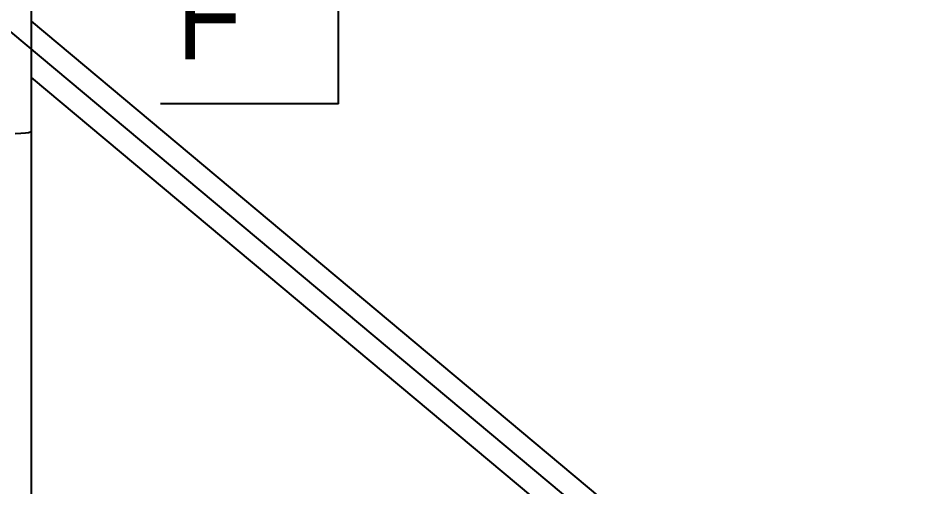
# Model space of a CAD drawing. Header units: millimetres. Extents: x 150209.93 to 150215.05, y 136675.65 to 136679.93.
# Drawn here: x 150213.6282 to 150213.7298, y 136677.7148 to 136677.7676 of the extents above; entities that cross this region are included whole.
import ezdxf

# ---------------------------------------------------------------- set-up
doc = ezdxf.new("R2010")
doc.units = ezdxf.units.MM
doc.header["$LTSCALE"] = 0.25
doc.linetypes.add('CENTER', pattern=[50.8, 31.75, -6.35, 6.35, -6.35])
doc.linetypes.add('XKITLINE00', pattern=[0])
doc.styles.add('ARIAL', font='arial.ttf')

# ---------------------------------------------------------------- blocks, each defined once
blk = doc.blocks.new('çatıı')
at = {"color": 8, "linetype": 'XKITLINE00'}
for p, q in [((23506.2, 11020.27), (23506.2, 10620.27)), ((23506.2, 10682.31), (24272.23, 10040.87)), ((23506.2, 10650.63), (24256.9, 10022.04)), ((23497.2, 10619.19), (23500.39, 10619.39)), ((23500.39, 10619.39), (23502.91, 10619.61)), ((23500.39, 10619.39), (23502.91, 10619.61)), ((23502.91, 10619.61), (23504.73, 10619.83)), ((23502.91, 10619.61), (23504.73, 10619.83)), ((23504.73, 10619.83), (23505.83, 10620.05)), ((23504.73, 10619.83), (23505.83, 10620.05)), ((23505.83, 10620.05), (23506.2, 10620.27)), ((23505.83, 10620.05), (23506.2, 10620.27)), ((23506.2, 10620.27), (23506.2, 8951.04))]:
    blk.add_line(p, q, dxfattribs=at)
at = {"color": 2, "linetype": 'XKITLINE00'}
for q in [(23678.9, 10735.97), (23578.9, 10635.97)]:
    blk.add_line((23678.9, 10635.97), q, dxfattribs=at)
at = {"color": 8, "linetype": 'CENTER'}
blk.add_line((23430, 10730.27), (24264.56, 10031.45), dxfattribs=at)
at = {"color": 116, "true_color": 0x136734, "style": 'ARIAL', "width": 0.85}
blk.add_text('F', height=50, dxfattribs=at).set_placement((23587.92, 10660.97))

msp = doc.modelspace()

# ---------------------------------------------------------------- block references
at = {"xscale": 0.0002000170049888334, "yscale": 0.0002000170049888334, "zscale": 0.0002000170049888334}
msp.add_blockref('çatıı', (150208.92807, 136675.63059), dxfattribs=at)

doc.saveas('drawing.dxf')
